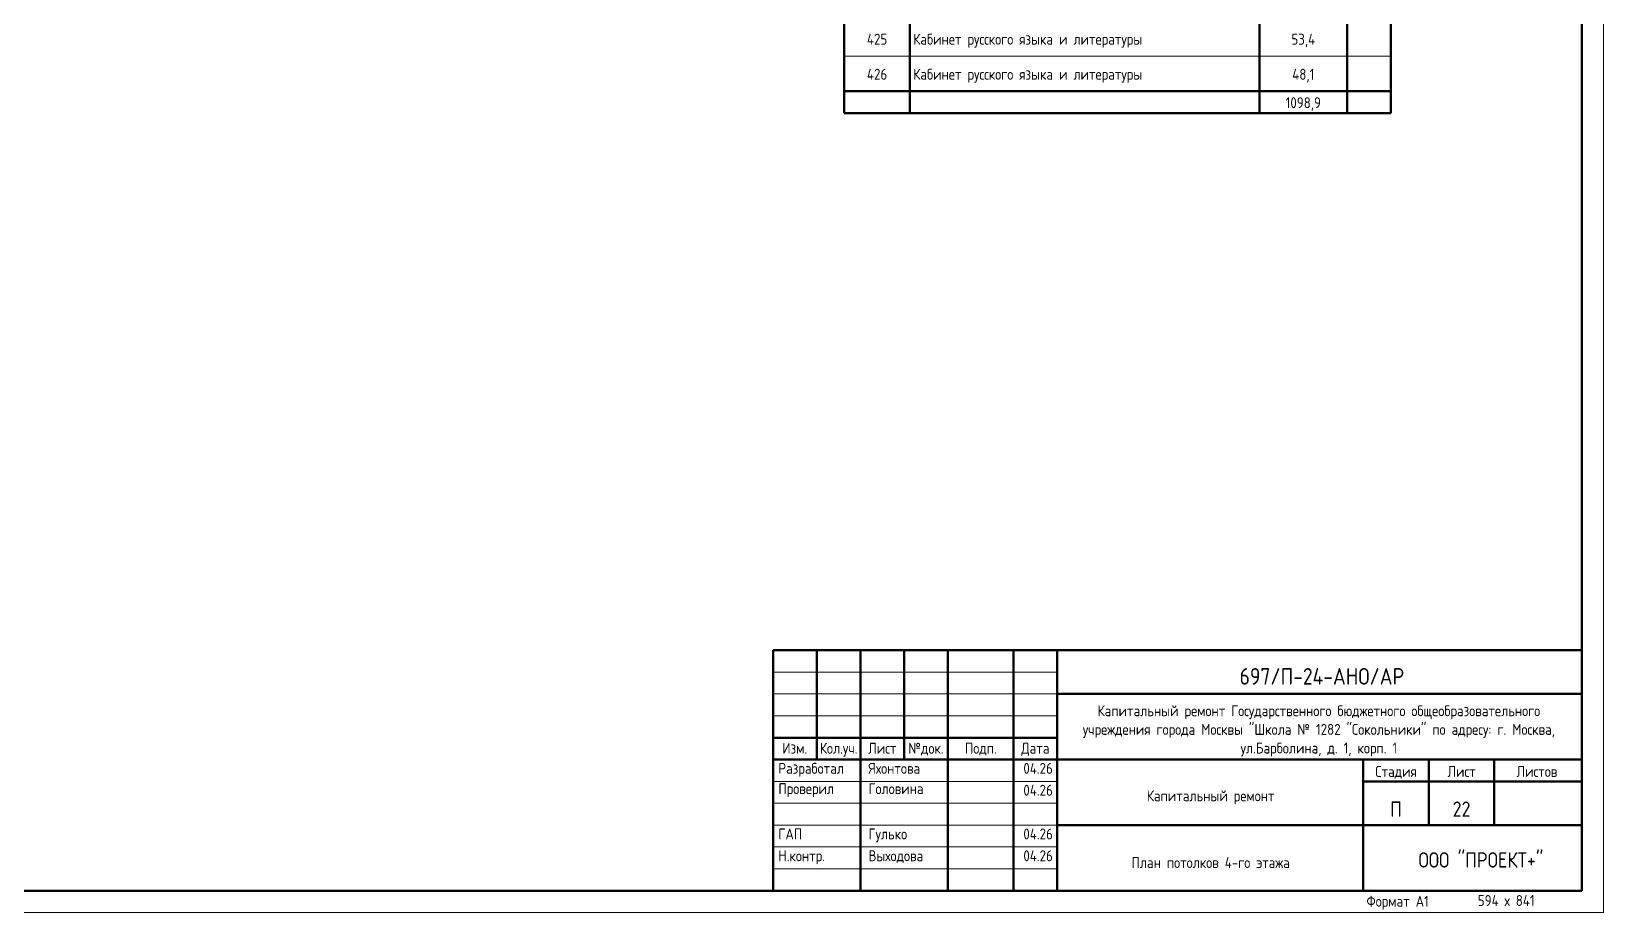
# Paper-space layout 'Лист1-Лист 22' of a CAD drawing. Header units: millimetres. Extents: x -841 to 0, y 0 to 594.
# Drawn here: x -359.6 to 0, y 0 to 201.5 of the extents above; entities that cross this region are included whole.
import ezdxf

# ---------------------------------------------------------------- set-up
doc = ezdxf.new("R2010")
doc.units = ezdxf.units.MM
doc.layers.add('Графика', color=7, linetype='Continuous', lineweight=20)
doc.layers.add('Основная надпись', color=7, linetype='Continuous', lineweight=30)
doc.layers.add('Линии', color=7, linetype='Continuous', lineweight=9, true_color=0x00a600)
doc.styles.add('GOST Common_10', font='GOST_Common.ttf', dxfattribs={"width": 0.9, "height": 2.5})
doc.styles.add('GOST Common_4', font='GOST_Common.ttf', dxfattribs={"width": 0.9, "height": 200})
doc.styles.add('GOST Common_5', font='GOST_Common.ttf', dxfattribs={"width": 0.9, "height": 125})
doc.styles.add('GOST Common_6', font='GOST_Common.ttf', dxfattribs={"width": 0.9, "height": 2.5})
doc.styles.add('GOST Common_7', font='GOST_Common.ttf', dxfattribs={"width": 0.9, "height": 3.5})

# ---------------------------------------------------------------- blocks, each defined once
blk = doc.blocks.new('ADSK_ОсновнаяНадпись_АК и Партнеры - Форма 3-3901144-План потолков 4-го этажа')
at = {"layer": 'Основная надпись', "lineweight": 20}
for p, q in [((-192, 445.5), (-192, -148.5)), ((-317, -93.5), (-382, -93.5)), ((-317, -98.5), (-382, -98.5)), ((-317, -103.5), (-382, -103.5)), ((-317, -118.5), (-382, -118.5)), ((-317, -123.5), (-382, -123.5)), ((-317, -128.5), (-382, -128.5)), ((-317, -133.5), (-382, -133.5)), ((-317, -138.5), (-382, -138.5)), ((-192, -148.5), (-1033, -148.5))]:
    blk.add_line(p, q, dxfattribs=at)
at = {"layer": 'Основная надпись', "lineweight": 50}
for p, q in [((-197, -143.5), (-197, 440.5)), ((-382, -88.5), (-382, -143.5)), ((-197, -88.5), (-382, -88.5)), ((-372, -88.5), (-372, -113.5)), ((-362, -88.5), (-362, -143.5)), ((-352, -88.5), (-352, -113.5)), ((-342, -88.5), (-342, -143.5)), ((-327, -88.5), (-327, -143.5)), ((-317, -88.5), (-317, -143.5)), ((-197, -98.5), (-317, -98.5)), ((-317, -108.5), (-382, -108.5)), ((-197, -113.5), (-382, -113.5)), ((-247, -113.5), (-247, -143.5)), ((-232, -113.5), (-232, -128.5)), ((-217, -113.5), (-217, -128.5)), ((-197, -118.5), (-247, -118.5)), ((-197, -128.5), (-317, -128.5)), ((-1013, -143.5), (-197, -143.5))]:
    blk.add_line(p, q, dxfattribs=at)
at = {"layer": 'Основная надпись', "lineweight": 9, "char_height": 2.5, "line_spacing_factor": 1.022766, "style": 'GOST Common_6'}
for s, insert, width, attachment_point in [('\\pt6.3,12.6,18.9,25.2,31.5,37.8,44.1,50.4,56.7,63,69.3,75.6,81.9,88.2,94.5,100.8,107.1,113.4,119.7,126,132.3,138.6,144.9,151.2,157.5,163.8,170.1,176.4,182.7,189,195.3,201.6;Изм.', (-377.02, -109.67), 10.656, 2), ('\\pt6.3,12.6,18.9,25.2,31.5,37.8,44.1,50.4,56.7,63,69.3,75.6,81.9,88.2,94.5,100.8,107.1,113.4,119.7,126,132.3,138.6,144.9,151.2,157.5,163.8,170.1,176.4,182.7,189,195.3,201.6;Кол.уч.', (-366.99, -109.67), 9.999, 2), ('\\pt6.3,12.6,18.9,25.2,31.5,37.8,44.1,50.4,56.7,63,69.3,75.6,81.9,88.2,94.5,100.8,107.1,113.4,119.7,126,132.3,138.6,144.9,151.2,157.5,163.8,170.1,176.4,182.7,189,195.3,201.6;Лист', (-356.99, -109.67), 10.062, 2), ('\\pt6.3,12.6,18.9,25.2,31.5,37.8,44.1,50.4,56.7,63,69.3,75.6,81.9,88.2,94.5,100.8,107.1,113.4,119.7,126,132.3,138.6,144.9,151.2,157.5,163.8,170.1,176.4,182.7,189,195.3,201.6;№док.', (-347.01, -109.67), 10.062, 2), ('\\pt6.3,12.6,18.9,25.2,31.5,37.8,44.1,50.4,56.7,63,69.3,75.6,81.9,88.2,94.5,100.8,107.1,113.4,119.7,126,132.3,138.6,144.9,151.2,157.5,163.8,170.1,176.4,182.7,189,195.3,201.6;Подп.', (-334.45, -109.67), 15.237, 2), ('\\pt6.3,12.6,18.9,25.2,31.5,37.8,44.1,50.4,56.7,63,69.3,75.6,81.9,88.2,94.5,100.8,107.1,113.4,119.7,126,132.3,138.6,144.9,151.2,157.5,163.8,170.1,176.4,182.7,189,195.3,201.6;Дата', (-322, -109.67), 9.945, 2), ('\\pt6.3,12.6,18.9,25.2,31.5,37.8,44.1,50.4,56.7,63,69.3,75.6,81.9,88.2,94.5,100.8,107.1,113.4,119.7,126,132.3,138.6,144.9,151.2,157.5,163.8,170.1,176.4,182.7,189,195.3,201.6;Стадия', (-239.48, -114.98), 15.417, 2), ('\\pt6.3,12.6,18.9,25.2,31.5,37.8,44.1,50.4,56.7,63,69.3,75.6,81.9,88.2,94.5,100.8,107.1,113.4,119.7,126,132.3,138.6,144.9,151.2,157.5,163.8,170.1,176.4,182.7,189,195.3,201.6;Лист', (-224.49, -114.98), 15.597, 2), ('\\pt6.3,12.6,18.9,25.2,31.5,37.8,44.1,50.4,56.7,63,69.3,75.6,81.9,88.2,94.5,100.8,107.1,113.4,119.7,126,132.3,138.6,144.9,151.2,157.5,163.8,170.1,176.4,182.7,189,195.3,201.6;Листов', (-207.24, -114.98), 19.71, 2), ('\\pt11.43,22.86,34.29,45.72,57.15,68.58,80.01,91.44,102.87,114.3,125.73,137.16,148.59,160.02,171.45,182.88,194.31,205.74,217.17,228.6,240.03,251.46,262.89,274.32,285.75,297.18,308.61,320.04,331.47,342.9,354.33,365.76;Формат А1', (-246.24, -144.66), 15.066, 1), ('\\pt11.43,22.86,34.29,45.72,57.15,68.58,80.01,91.44,102.87,114.3,125.73,137.16,148.59,160.02,171.45,182.88,194.31,205.74,217.17,228.6,240.03,251.46,262.89,274.32,285.75,297.18,308.61,320.04,331.47,342.9,354.33,365.76;594 х 841', (-220.76, -144.5), 12.744, 1)]:
    blk.add_mtext(s, dxfattribs=dict(at, insert=insert, width=width, attachment_point=attachment_point))

psp = doc.layouts.new('Лист1-Лист 22')

# ---------------------------------------------------------------- linework, layer by layer
at = {"layer": 'Линии', "color": 7, "lineweight": 50}
for p, q in [((-173.69, 421.39), (-173.69, 182.84)), ((-48.68, 421.39), (-48.68, 182.84)), ((-158.69, 203.89), (-158.69, 195.87)), ((-78.69, 203.89), (-78.69, 195.87)), ((-58.69, 203.89), (-58.69, 195.87)), ((-48.69, 203.89), (-48.69, 195.87)), ((-158.69, 195.87), (-158.69, 187.85)), ((-78.69, 195.87), (-78.69, 187.85)), ((-58.69, 195.87), (-58.69, 187.85)), ((-48.69, 195.87), (-48.69, 187.85)), ((-158.69, 187.85), (-173.69, 187.85)), ((-78.69, 187.85), (-158.69, 187.85)), ((-158.69, 187.85), (-158.69, 182.84)), ((-58.69, 187.85), (-78.69, 187.85)), ((-78.69, 187.85), (-78.69, 182.84)), ((-48.69, 187.85), (-58.69, 187.85)), ((-58.69, 187.85), (-58.69, 182.84)), ((-48.69, 187.85), (-48.69, 182.84)), ((-48.68, 182.84), (-173.69, 182.84))]:
    psp.add_line(p, q, dxfattribs=at)
at = {"layer": 'Линии', "color": 7, "lineweight": 20}
for p, q in [((-158.69, 195.87), (-173.69, 195.87)), ((-78.69, 195.87), (-158.69, 195.87)), ((-58.69, 195.87), (-78.69, 195.87)), ((-48.69, 195.87), (-58.69, 195.87))]:
    psp.add_line(p, q, dxfattribs=at)

# ---------------------------------------------------------------- block references
at = {"layer": 'Основная надпись', "lineweight": 9}
psp.add_blockref('ADSK_ОсновнаяНадпись_АК и Партнеры - Форма 3-3901144-План потолков 4-го этажа', (192, 148.5), dxfattribs=at)

# ---------------------------------------------------------------- texts
at = {"layer": 'Графика', "char_height": 2.5, "line_spacing_factor": 1.022761, "style": 'GOST Common_10'}
for s, insert, width, attachment_point in [('425', (-166.19, 201.01), 5.8833, 2), ('Кабинет русского языка и литературы', (-157.94, 201.01), 64.3844, 1), ('53,4', (-68.69, 201.01), 6.8186, 2), ('426', (-166.19, 192.99), 5.8833, 2), ('Кабинет русского языка и литературы', (-157.94, 192.99), 64.3844, 1), ('48,1', (-68.69, 192.99), 6.3057, 2), ('1098,9', (-68.69, 186.48), 9.7753, 2)]:
    psp.add_mtext(s, dxfattribs=dict(at, insert=insert, width=width, attachment_point=attachment_point))
at = {"layer": 'Основная надпись', "lineweight": 9, "line_spacing_factor": 1.022766}
for s, insert, char_height, width, attachment_point, style in [('\\pt11.42999,22.86001,34.28999,45.72001,57.15,68.58002,80.01,91.43999,102.87001,114.29999,125.73001,137.16,148.59002,160.02,171.44999,182.88001,194.30999,205.74001,217.17,228.60002,240.03,251.45999,262.89001,274.31999,285.75001,297.18,308.61002,320.04,331.46999,342.90001,354.32999,365.76001;{\\fGOST Common|b1|i0|c204|p34;\\H1.08333x;697/П\\fGOST Common|b0|i0|c204|p34;-24-\\fGOST Common|b1|i0|c204|p34;АНО/АР}', (-64.43, 54.02), 3.5, 39.888, 5, 'GOST Common_5'), ('\\pt11.43,22.86,34.29,45.72,57.15,68.58,80.01,91.44,102.87,114.3,125.73,137.16,148.59,160.02,171.45,182.88,194.31,205.74,217.17,228.6,240.03,251.46,262.89,274.32,285.75,297.18,308.61,320.04,331.47,342.9,354.33,365.76;Капитальный ремонт Государственного бюджетного общеобразовательного\\Pучреждения города Москвы "Школа № 1282 "Сокольники" по адресу: г. Москва,\\Pул.Барболина, д. 1, корп. 1', (-65.13, 41.55), 2.5, 108.765, 5, 'GOST Common_6'), ('\\pt11.43,22.86,34.29,45.72,57.15,68.58,80.01,91.44,102.87,114.3,125.73,137.16,148.59,160.02,171.45,182.88,194.31,205.74,217.17,228.6,240.03,251.46,262.89,274.32,285.75,297.18,308.61,320.04,331.47,342.9,354.33,365.76;Разработал', (-188.77, 34.23), 2.5, 17.145, 1, 'GOST Common_4'), ('\\pt11.43,22.86,34.29,45.72,57.15,68.58,80.01,91.44,102.87,114.3,125.73,137.16,148.59,160.02,171.45,182.88,194.31,205.74,217.17,228.6,240.03,251.46,262.89,274.32,285.75,297.18,308.61,320.04,331.47,342.9,354.33,365.76;Яхонтова', (-168.15, 34.23), 2.5, 8.451, 1, 'GOST Common_4'), ('\\pt11.43,22.86,34.29,45.72,57.15,68.58,80.01,91.44,102.87,114.3,125.73,137.16,148.59,160.02,171.45,182.88,194.31,205.74,217.17,228.6,240.03,251.46,262.89,274.32,285.75,297.18,308.61,320.04,331.47,342.9,354.33,365.76;04.26', (-129.36, 34.23), 2.5, 6.669, 2, 'GOST Common_4'), ('\\pt11.43,22.86,34.29,45.72,57.15,68.58,80.01,91.44,102.87,114.3,125.73,137.16,148.59,160.02,171.45,182.88,194.31,205.74,217.17,228.6,240.03,251.46,262.89,274.32,285.75,297.18,308.61,320.04,331.47,342.9,354.33,365.76;Проверил', (-188.77, 29.59), 2.5, 13.095, 1, 'GOST Common_4'), ('\\pt11.43,22.86,34.29,45.72,57.15,68.58,80.01,91.44,102.87,114.3,125.73,137.16,148.59,160.02,171.45,182.88,194.31,205.74,217.17,228.6,240.03,251.46,262.89,274.32,285.75,297.18,308.61,320.04,331.47,342.9,354.33,365.76;Головина', (-168.15, 29.59), 2.5, 13.275, 1, 'GOST Common_4'), ('\\pt11.43,22.86,34.29,45.72,57.15,68.58,80.01,91.44,102.87,114.3,125.73,137.16,148.59,160.02,171.45,182.88,194.31,205.74,217.17,228.6,240.03,251.46,262.89,274.32,285.75,297.18,308.61,320.04,331.47,342.9,354.33,365.76;04.26', (-129.36, 29.23), 2.5, 6.669, 2, 'GOST Common_4'), ('\\pt11.43,22.86,34.29,45.72,57.15,68.58,80.01,91.44,102.87,114.3,125.73,137.16,148.59,160.02,171.45,182.88,194.31,205.74,217.17,228.6,240.03,251.46,262.89,274.32,285.75,297.18,308.61,320.04,331.47,342.9,354.33,365.76;Капитальный ремонт', (-89.89, 26.36), 2.5, 29.889, 5, 'GOST Common_6'), ('\\pt11.42999,22.86001,34.28999,45.72001,57.15,68.58002,80.01,91.43999,102.87001,114.29999,125.73001,137.16,148.59002,160.02,171.44999,182.88001,194.30999,205.74001,217.17,228.60002,240.03,251.45999,262.89001,274.31999,285.75001,297.18,308.61002,320.04,331.46999,342.90001,354.32999,365.76001;П', (-47.48, 23.66), 3.5, 2.619, 5, 'GOST Common_7'), ('\\pt11.42999,22.86001,34.28999,45.72001,57.15,68.58002,80.01,91.43999,102.87001,114.29999,125.73001,137.16,148.59002,160.02,171.44999,182.88001,194.30999,205.74001,217.17,228.60002,240.03,251.45999,262.89001,274.31999,285.75001,297.18,308.61002,320.04,331.46999,342.90001,354.32999,365.76001;22', (-32.49, 23.66), 3.5, 4.824, 5, 'GOST Common_7'), ('\\pt11.43,22.86,34.29,45.72,57.15,68.58,80.01,91.44,102.87,114.3,125.73,137.16,148.59,160.02,171.45,182.88,194.31,205.74,217.17,228.6,240.03,251.46,262.89,274.32,285.75,297.18,308.61,320.04,331.47,342.9,354.33,365.76;ГАП', (-188.77, 19.23), 2.5, 5.481, 1, 'GOST Common_4'), ('\\pt11.43,22.86,34.29,45.72,57.15,68.58,80.01,91.44,102.87,114.3,125.73,137.16,148.59,160.02,171.45,182.88,194.31,205.74,217.17,228.6,240.03,251.46,262.89,274.32,285.75,297.18,308.61,320.04,331.47,342.9,354.33,365.76;Гулько', (-168.15, 19.23), 2.5, 11.97, 1, 'GOST Common_4'), ('\\pt11.43,22.86,34.29,45.72,57.15,68.58,80.01,91.44,102.87,114.3,125.73,137.16,148.59,160.02,171.45,182.88,194.31,205.74,217.17,228.6,240.03,251.46,262.89,274.32,285.75,297.18,308.61,320.04,331.47,342.9,354.33,365.76;04.26', (-129.36, 19.23), 2.5, 6.669, 2, 'GOST Common_4'), ('\\pt11.42999,22.86001,34.28999,45.72001,57.15,68.58002,80.01,91.43999,102.87001,114.29999,125.73001,137.16,148.59002,160.02,171.44999,182.88001,194.30999,205.74001,217.17,228.60002,240.03,251.45999,262.89001,274.31999,285.75001,297.18,308.61002,320.04,331.46999,342.90001,354.32999,365.76001;ООО "ПРОЕКТ+"', (-28.05, 12.03), 3.5, 31.9438, 5, 'GOST Common_5'), ('\\pt11.43,22.86,34.29,45.72,57.15,68.58,80.01,91.44,102.87,114.3,125.73,137.16,148.59,160.02,171.45,182.88,194.31,205.74,217.17,228.6,240.03,251.46,262.89,274.32,285.75,297.18,308.61,320.04,331.47,342.9,354.33,365.76;Н.контр.', (-188.77, 14.23), 2.5, 11.61, 1, 'GOST Common_4'), ('\\pt11.43,22.86,34.29,45.72,57.15,68.58,80.01,91.44,102.87,114.3,125.73,137.16,148.59,160.02,171.45,182.88,194.31,205.74,217.17,228.6,240.03,251.46,262.89,274.32,285.75,297.18,308.61,320.04,331.47,342.9,354.33,365.76;Выходова', (-168.15, 14.23), 2.5, 11.493, 1, 'GOST Common_4'), ('\\pt11.43,22.86,34.29,45.72,57.15,68.58,80.01,91.44,102.87,114.3,125.73,137.16,148.59,160.02,171.45,182.88,194.31,205.74,217.17,228.6,240.03,251.46,262.89,274.32,285.75,297.18,308.61,320.04,331.47,342.9,354.33,365.76;04.26', (-129.36, 14.23), 2.5, 6.669, 2, 'GOST Common_4'), ('\\pt11.43,22.86,34.29,45.72,57.15,68.58,80.01,91.44,102.87,114.3,125.73,137.16,148.59,160.02,171.45,182.88,194.31,205.74,217.17,228.6,240.03,251.46,262.89,274.32,285.75,297.18,308.61,320.04,331.47,342.9,354.33,365.76;План потолков 4-го этажа', (-89.88, 11.43), 2.5, 38.277, 5, 'GOST Common_6')]:
    psp.add_mtext(s, dxfattribs=dict(at, insert=insert, char_height=char_height, width=width, attachment_point=attachment_point, style=style))

doc.saveas('drawing.dxf')
